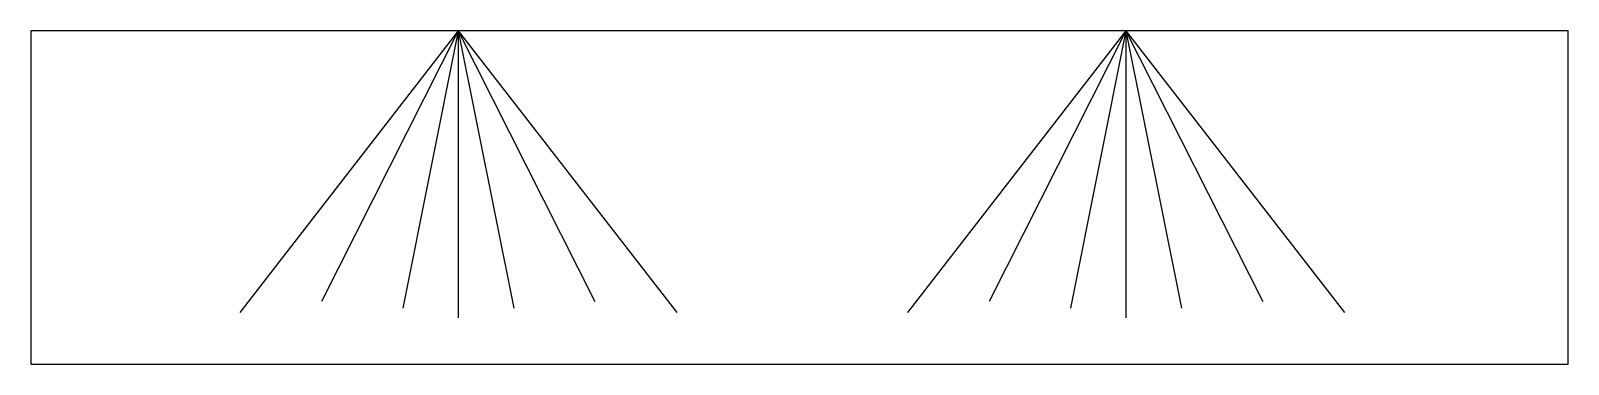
# Model space of a CAD drawing. Header units: inches. Extents: x 0 to 46.1, y 0 to 10.
import ezdxf

# ---------------------------------------------------------------- set-up
doc = ezdxf.new("R2010")
doc.units = ezdxf.units.IN
doc.header["$MEASUREMENT"] = 0

msp = doc.modelspace()

# ---------------------------------------------------------------- linework, layer by layer
at = {"color": 2}
for p, q in [((12.805, 10), (6.26, 1.551)), ((12.805, 10), (8.709, 1.879)), ((12.805, 10), (11.141, 1.685)), ((12.805, 10), (12.805, 1.393)), ((12.805, 10), (19.349, 1.551)), ((12.805, 10), (16.9, 1.879)), ((12.805, 10), (14.468, 1.685)), ((12.805, 10), (12.805, 1.393)), ((32.805, 10), (26.26, 1.551)), ((32.805, 10), (28.709, 1.879)), ((32.805, 10), (31.141, 1.685)), ((32.805, 10), (32.805, 1.393)), ((32.805, 10), (34.468, 1.685)), ((32.805, 10), (36.9, 1.879)), ((32.805, 10), (39.349, 1.551)), ((32.805, 10), (32.805, 1.393))]:
    msp.add_line(p, q, dxfattribs=at)
msp.add_lwpolyline([(0, 0), (46.053, 0), (46.053, 10), (0, 10)], close=True, dxfattribs=at)

doc.saveas('drawing.dxf')
